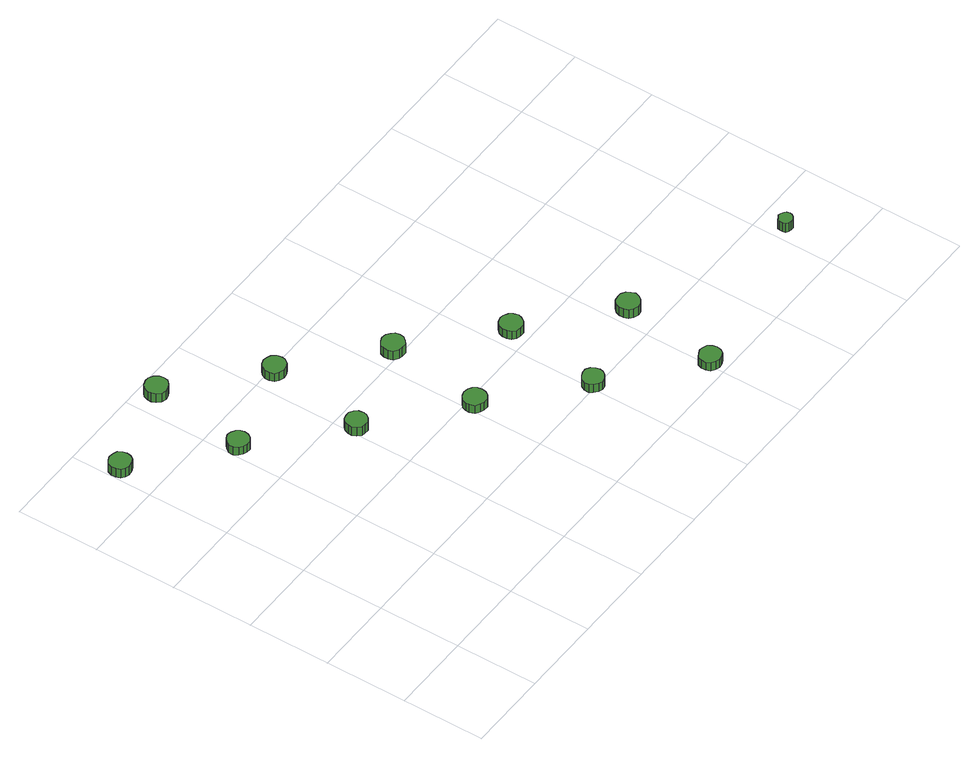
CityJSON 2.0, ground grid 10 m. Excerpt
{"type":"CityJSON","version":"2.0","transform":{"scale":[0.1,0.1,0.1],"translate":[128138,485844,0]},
"CityObjects":{
"tree1":{"type":"SolitaryVegetationObject","attributes":{"function":"something"},"geometry":[{"type":"MultiSurface","lod":"1","boundaries":[[[0,1,2,3,4,5,6,7,8,9,10,11,12,13,14]],[[15,16,17,18,19,20,21,22,23,24,25,26,27,28,29]],[[0,29,28,1]],[[1,28,27,2]],[[2,27,26,3]],[[3,26,25,4]],[[4,25,24,5]],[[5,24,23,6]],[[6,23,22,7]],[[7,22,21,8]],[[8,21,20,9]],[[9,20,19,10]],[[10,19,18,11]],[[11,18,17,12]],[[12,17,16,13]],[[13,16,15,14]],[[14,15,29,0]]]}]},
"tree2":{"type":"SolitaryVegetationObject","attributes":{"function":"something"},"geometry":[{"type":"MultiSurface","lod":"1","boundaries":[[[30,31,32,33,34,35,36,37,38,39,40,41,42,43,44]],[[45,46,47,48,49,50,51,52,53,54,55,56,57,58,59]],[[30,59,58,31]],[[31,58,57,32]],[[32,57,56,33]],[[33,56,55,34]],[[34,55,54,35]],[[35,54,53,36]],[[36,53,52,37]],[[37,52,51,38]],[[38,51,50,39]],[[39,50,49,40]],[[40,49,48,41]],[[41,48,47,42]],[[42,47,46,43]],[[43,46,45,44]],[[44,45,59,30]]]}]},
"tree3":{"type":"SolitaryVegetationObject","attributes":{"function":"something"},"geometry":[{"type":"MultiSurface","lod":"1","boundaries":[[[60,61,62,63,64,65,66,67,68,69,70,71,72,73,74]],[[75,76,77,78,79,80,81,82,83,84,85,86,87,88,89]],[[60,89,88,61]],[[61,88,87,62]],[[62,87,86,63]],[[63,86,85,64]],[[64,85,84,65]],[[65,84,83,66]],[[66,83,82,67]],[[67,82,81,68]],[[68,81,80,69]],[[69,80,79,70]],[[70,79,78,71]],[[71,78,77,72]],[[72,77,76,73]],[[73,76,75,74]],[[74,75,89,60]]]}]},
"tree4":{"type":"SolitaryVegetationObject","attributes":{"function":"something"},"geometry":[{"type":"MultiSurface","lod":"1","boundaries":[[[90,91,92,93,94,95,96,97,98,99,100,101,102,103,104]],[[105,106,107,108,109,110,111,112,113,114,115,116,117,118,119]],[[90,119,118,91]],[[91,118,117,92]],[[92,117,116,93]],[[93,116,115,94]],[[94,115,114,95]],[[95,114,113,96]],[[96,113,112,97]],[[97,112,111,98]],[[98,111,110,99]],[[99,110,109,100]],[[100,109,108,101]],[[101,108,107,102]],[[102,107,106,103]],[[103,106,105,104]],[[104,105,119,90]]]}]},
"tree5":{"type":"SolitaryVegetationObject","attributes":{"function":"something"},"geometry":[{"type":"MultiSurface","lod":"1","boundaries":[[[120,121,122,123,124,125,126,127,128,129,130,131,132,133,134]],[[135,136,137,138,139,140,141,142,143,144,145,146,147,148,149]],[[120,149,148,121]],[[121,148,147,122]],[[122,147,146,123]],[[123,146,145,124]],[[124,145,144,125]],[[125,144,143,126]],[[126,143,142,127]],[[127,142,141,128]],[[128,141,140,129]],[[129,140,139,130]],[[130,139,138,131]],[[131,138,137,132]],[[132,137,136,133]],[[133,136,135,134]],[[134,135,149,120]]]}]},
"tree6":{"type":"SolitaryVegetationObject","attributes":{"function":"something"},"geometry":[{"type":"MultiSurface","lod":"1","boundaries":[[[150,151,152,153,154,155,156,157,158,159,160,161,162,163,164]],[[165,166,167,168,169,170,171,172,173,174,175,176,177,178,179]],[[150,179,178,151]],[[151,178,177,152]],[[152,177,176,153]],[[153,176,175,154]],[[154,175,174,155]],[[155,174,173,156]],[[156,173,172,157]],[[157,172,171,158]],[[158,171,170,159]],[[159,170,169,160]],[[160,169,168,161]],[[161,168,167,162]],[[162,167,166,163]],[[163,166,165,164]],[[164,165,179,150]]]}]},
"tree7":{"type":"SolitaryVegetationObject","attributes":{"function":"something"},"geometry":[{"type":"MultiSurface","lod":"1","boundaries":[[[180,181,182,183,184,185,186,187,188,189,190,191,192,193,194]],[[195,196,197,198,199,200,201,202,203,204,205,206,207,208,209]],[[180,209,208,181]],[[181,208,207,182]],[[182,207,206,183]],[[183,206,205,184]],[[184,205,204,185]],[[185,204,203,186]],[[186,203,202,187]],[[187,202,201,188]],[[188,201,200,189]],[[189,200,199,190]],[[190,199,198,191]],[[191,198,197,192]],[[192,197,196,193]],[[193,196,195,194]],[[194,195,209,180]]]}]},
"tree8":{"type":"SolitaryVegetationObject","attributes":{"function":"something"},"geometry":[{"type":"MultiSurface","lod":"1","boundaries":[[[210,211,212,213,214,215,216,217,218,219,220,221,222,223,224]],[[225,226,227,228,229,230,231,232,233,234,235,236,237,238,239]],[[210,239,238,211]],[[211,238,237,212]],[[212,237,236,213]],[[213,236,235,214]],[[214,235,234,215]],[[215,234,233,216]],[[216,233,232,217]],[[217,232,231,218]],[[218,231,230,219]],[[219,230,229,220]],[[220,229,228,221]],[[221,228,227,222]],[[222,227,226,223]],[[223,226,225,224]],[[224,225,239,210]]]}]},
"tree9":{"type":"SolitaryVegetationObject","attributes":{"function":"something"},"geometry":[{"type":"MultiSurface","lod":"1","boundaries":[[[240,241,242,243,244,245,246,247,248,249,250,251,252,253,254]],[[255,256,257,258,259,260,261,262,263,264,265,266,267,268,269]],[[240,269,268,241]],[[241,268,267,242]],[[242,267,266,243]],[[243,266,265,244]],[[244,265,264,245]],[[245,264,263,246]],[[246,263,262,247]],[[247,262,261,248]],[[248,261,260,249]],[[249,260,259,250]],[[250,259,258,251]],[[251,258,257,252]],[[252,257,256,253]],[[253,256,255,254]],[[254,255,269,240]]]}]},
"tree10":{"type":"SolitaryVegetationObject","attributes":{"function":"something"},"geometry":[{"type":"MultiSurface","lod":"1","boundaries":[[[270,271,272,273,274,275,276,277,278,279,280,281,282,283,284]],[[285,286,287,288,289,290,291,292,293,294,295,296,297,298,299]],[[270,299,298,271]],[[271,298,297,272]],[[272,297,296,273]],[[273,296,295,274]],[[274,295,294,275]],[[275,294,293,276]],[[276,293,292,277]],[[277,292,291,278]],[[278,291,290,279]],[[279,290,289,280]],[[280,289,288,281]],[[281,288,287,282]],[[282,287,286,283]],[[283,286,285,284]],[[284,285,299,270]]]}]},
"tree11":{"type":"SolitaryVegetationObject","attributes":{"function":"something"},"geometry":[{"type":"MultiSurface","lod":"1","boundaries":[[[300,301,302,303,304,305,306,307,308,309,310,311,312,313,314]],[[315,316,317,318,319,320,321,322,323,324,325,326,327,328,329]],[[300,329,328,301]],[[301,328,327,302]],[[302,327,326,303]],[[303,326,325,304]],[[304,325,324,305]],[[305,324,323,306]],[[306,323,322,307]],[[307,322,321,308]],[[308,321,320,309]],[[309,320,319,310]],[[310,319,318,311]],[[311,318,317,312]],[[312,317,316,313]],[[313,316,315,314]],[[314,315,329,300]]]}]},
"tree12":{"type":"SolitaryVegetationObject","attributes":{"function":"something"},"geometry":[{"type":"MultiSurface","lod":"1","boundaries":[[[330,331,332,333,334,335,336,337,338,339,340,341,342,343,344]],[[345,346,347,348,349,350,351,352,353,354,355,356,357,358,359]],[[330,359,358,331]],[[331,358,357,332]],[[332,357,356,333]],[[333,356,355,334]],[[334,355,354,335]],[[335,354,353,336]],[[336,353,352,337]],[[337,352,351,338]],[[338,351,350,339]],[[339,350,349,340]],[[340,349,348,341]],[[341,348,347,342]],[[342,347,346,343]],[[343,346,345,344]],[[344,345,359,330]]]}]}
},
"vertices":[
[28,448,17],[27,453,17],[24,458,17],[19,460,17],[13,461,17],[8,459,17],[4,456,17],[2,451,17],[2,445,17],[4,440,17],[8,437,17],[13,435,17],[19,436,17],[24,438,17],[27,443,17],[27,443,4],[24,438,4],[19,436,4],[13,435,4],[8,437,4],[4,440,4],[2,445,4],[2,451,4],[4,456,4],[8,459,4],[13,461,4],[19,460,4],[24,458,4],[27,453,4],[28,448,4],
[126,363,17],[125,368,17],[122,372,17],[117,375,17],[112,376,17],[107,374,17],[103,370,17],[100,366,17],[100,360,17],[103,355,17],[107,352,17],[112,350,17],[117,350,17],[122,353,17],[125,358,17],[125,358,5],[122,353,5],[117,350,5],[112,350,5],[107,352,5],[103,355,5],[100,360,5],[100,366,5],[103,370,5],[107,374,5],[112,376,5],[117,375,5],[122,372,5],[125,368,5],[126,363,5],
[144,481,17],[143,486,17],[139,491,17],[134,494,17],[129,494,17],[123,492,17],[119,489,17],[117,483,17],[117,478,17],[119,473,17],[123,469,17],[129,467,17],[134,468,17],[139,471,17],[143,475,17],[143,475,4],[139,471,4],[134,468,4],[129,467,4],[123,469,4],[119,473,4],[117,478,4],[117,483,4],[119,489,4],[123,492,4],[129,494,4],[134,494,4],[139,491,4],[143,486,4],[144,481,4],
[222,275,17],[221,281,17],[218,285,17],[213,288,17],[208,288,17],[203,287,17],[199,283,17],[197,278,17],[197,273,17],[199,268,17],[203,264,17],[208,263,17],[213,263,17],[218,266,17],[221,270,17],[221,270,4],[218,266,4],[213,263,4],[208,263,4],[203,264,4],[199,268,4],[197,273,4],[197,278,4],[199,283,4],[203,287,4],[208,288,4],[213,288,4],[218,285,4],[221,281,4],[222,275,4],
[241,394,17],[240,400,17],[236,405,17],[231,407,17],[226,408,17],[220,406,17],[216,402,17],[214,397,17],[214,392,17],[216,386,17],[220,383,17],[226,381,17],[231,382,17],[236,384,17],[240,389,17],[240,389,5],[236,384,5],[231,382,5],[226,381,5],[220,383,5],[216,386,5],[214,392,5],[214,397,5],[216,402,5],[220,406,5],[226,408,5],[231,407,5],[236,405,5],[240,400,5],[241,394,5],
[322,190,18],[321,196,18],[318,200,18],[313,203,18],[307,204,18],[302,202,18],[297,198,18],[295,193,18],[295,188,18],[297,182,18],[302,179,18],[307,177,18],[313,177,18],[318,180,18],[321,185,18],[321,185,6],[318,180,6],[313,177,6],[307,177,6],[302,179,6],[297,182,6],[295,188,6],[295,193,6],[297,198,6],[302,202,6],[307,204,6],[313,203,6],[318,200,6],[321,196,6],[322,190,6],
[339,308,19],[338,314,19],[334,318,19],[330,321,19],[324,322,19],[319,320,19],[314,316,19],[312,311,19],[312,305,19],[314,300,19],[319,296,19],[324,295,19],[330,295,19],[334,298,19],[338,303,19],[338,303,6],[334,298,6],[330,295,6],[324,295,6],[319,296,6],[314,300,6],[312,305,6],[312,311,6],[314,316,6],[319,320,6],[324,322,6],[330,321,6],[334,318,6],[338,314,6],[339,308,6],
[419,104,17],[418,109,17],[415,114,17],[410,117,17],[405,117,17],[400,115,17],[396,112,17],[393,107,17],[393,101,17],[396,97,17],[400,93,17],[405,91,17],[410,92,17],[415,95,17],[418,99,17],[418,99,5],[415,95,5],[410,92,5],[405,91,5],[400,93,5],[396,97,5],[393,101,5],[393,107,5],[396,112,5],[400,115,5],[405,117,5],[410,117,5],[415,114,5],[418,109,5],[419,104,5],
[437,222,17],[435,228,17],[432,232,17],[427,235,17],[422,236,17],[416,234,17],[412,230,17],[410,225,17],[410,219,17],[412,214,17],[416,210,17],[422,209,17],[427,209,17],[432,212,17],[435,217,17],[435,217,5],[432,212,5],[427,209,5],[422,209,5],[416,210,5],[412,214,5],[410,219,5],[410,225,5],[412,230,5],[416,234,5],[422,236,5],[427,235,5],[432,232,5],[435,228,5],[437,222,5],
[516,19,19],[515,24,19],[512,29,19],[507,31,19],[502,32,19],[497,30,19],[492,27,19],[490,22,19],[490,16,19],[492,11,19],[497,8,19],[502,6,19],[507,7,19],[512,9,19],[515,14,19],[515,14,7],[512,9,7],[507,7,7],[502,6,7],[497,8,7],[492,11,7],[490,16,7],[490,22,7],[492,27,7],[497,30,7],[502,32,7],[507,31,7],[512,29,7],[515,24,7],[516,19,7],
[534,137,18],[532,142,18],[529,147,18],[524,150,18],[519,150,18],[513,149,18],[509,145,18],[507,140,18],[507,134,18],[509,129,18],[513,125,18],[519,123,18],[524,124,18],[529,127,18],[532,131,18],[532,131,5],[529,127,5],[524,124,5],[519,123,5],[513,125,5],[509,129,5],[507,134,5],[507,140,5],[509,145,5],[513,149,5],[519,150,5],[524,150,5],[529,147,5],[532,142,5],[534,137,5],
[726,69,19],[725,73,19],[723,75,19],[720,77,19],[716,78,19],[713,76,19],[710,74,19],[709,71,19],[709,67,19],[710,64,19],[713,62,19],[716,61,19],[720,61,19],[723,63,19],[725,66,19],[725,66,6],[723,63,6],[720,61,6],[716,61,6],[713,62,6],[710,64,6],[709,67,6],[709,71,6],[710,74,6],[713,76,6],[716,78,6],[720,77,6],[723,75,6],[725,73,6],[726,69,6]
]}
